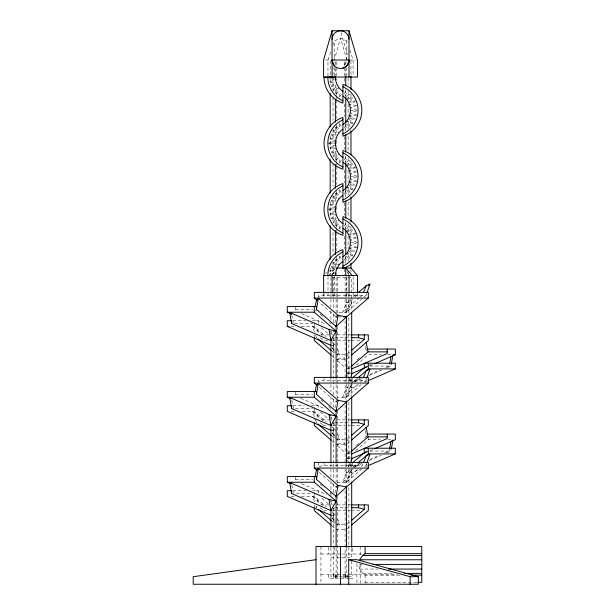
<?xml version="1.0" encoding="UTF-8"?>
<svg xmlns="http://www.w3.org/2000/svg" width="615" height="615" viewBox="0 0 615 615"><rect width="100%" height="100%" fill="white"/><g stroke="black" fill="none" stroke-linecap="round" stroke-linejoin="round"><path stroke-width="0.46" stroke-dasharray="3.08 2.31" d="M333.93 63.353L334.091 61.692M351.865 382.138L352.334 379.37M352.018 466.224L352.81 461.611M334.914 322.96L336.121 316.948L338.012 315.311M334.914 407.968L335.951 402.81M349.989 382.207L350.673 378.771M334.914 492.976L335.951 487.818M350.158 466.355L350.673 463.779M385.613 367.562L389.111 366.048L389.672 363.219M384.744 452.948L389.111 451.056L389.672 448.227M339.096 96.617L340.341 91.397M345.53 96.109L346.775 90.882M339.096 162.737L340.341 157.517M345.53 162.222L346.775 157.002M339.096 228.849L340.341 223.629M345.53 228.342L346.775 223.122M330.655 51.852L327.964 60.032L327.964 76.091M332.746 45.495L334.245 40.951L340.533 38.115L346.814 40.951L347.414 42.766M364.049 297.03L366.156 295.208L366.74 293.501M364.049 382.038L366.156 380.216L366.74 378.509M364.749 466.439L366.156 465.224L366.74 463.518M360.275 297.03L362.381 295.208L363.511 292.379M360.275 382.038L362.381 380.216L363.511 377.387M360.974 466.439L362.381 465.224L363.511 462.395M332.469 274.736L335.014 268.855M343.954 65.759L345.999 61.669M335.836 93.449L338.896 87.591L332.7 90.835M346.975 99.914L350.035 94.057M335.836 159.562L338.896 153.712M346.975 166.027L350.035 160.177M335.836 225.682L338.896 219.824M346.975 232.147L350.035 226.289M359.567 297.637L342.732 312.22L346.506 302.78L350.289 301.142L351.703 302.78L346.506 312.22L337.066 312.22M339.626 96.809L341.986 92.934M344.354 93.788L346.722 89.921M339.626 162.929L341.986 159.054M344.354 159.908L346.722 156.041M339.626 229.041L341.986 225.175M344.354 226.028L346.722 222.153M325.427 273.514L326.619 272.137M328.833 275.574L335.383 268.017L335.383 259.384M333.138 89.905L336.782 85.916M352.733 97.593L348.482 102.251L355.339 100.822M333.138 156.026L337.389 151.367M352.733 163.713L348.482 168.372L355.339 166.942M333.138 222.146L337.389 217.487M352.733 229.826L348.482 234.484L355.339 233.062M336.251 93.903L339.472 90.866M346.399 96.632L349.62 93.595M336.251 160.023L339.472 156.986M346.399 162.752L349.62 159.715M336.251 226.143L339.472 223.107M346.399 228.865L349.62 225.836M350.719 299.128L346.506 302.78L351.703 302.78M353.525 296.699L357.031 293.663M352.395 299.321L350.289 301.142L346.506 312.22L363.35 297.637M355.201 296.891L358.706 293.847M347.221 354.109L350.773 351.034M346.022 356.6L350.235 352.956M347.214 358.845L350.735 355.793M347.214 368.285L350.719 365.249M357.031 359.783L360.544 356.738M350.504 367.07L348.398 368.892L347.536 364.603M347.214 373.005L350.735 369.961M356.362 365.087L368.324 354.724L381.362 354.724M347.929 381.83L351.48 378.755M357.031 378.671L346.506 387.788L342.732 397.229L357.469 384.467M352.395 384.329L350.289 386.151L346.506 387.788L351.703 387.788L359.56 384.383M355.201 381.9L359.406 378.248M338.012 400.319L336.121 401.956L319.231 387.327M361.243 384.467L346.506 397.229L337.066 397.229M347.221 439.118L350.773 436.043M346.022 441.608L350.235 437.965M347.214 443.853L350.735 440.801M347.214 453.293L350.719 450.257M356.331 445.398L359.844 442.362M364.749 438.103L366.156 436.888L366.156 434.059M350.504 452.079L348.398 453.901L347.536 449.611M347.214 458.014L350.735 454.969M355.654 450.703L368.324 439.733L380.431 439.733M347.929 466.839L351.48 463.764M350.735 469.137L346.506 472.797L342.732 482.237L358.168 468.868M353.525 466.716L357.061 463.656M353.095 468.73L350.289 471.159L346.506 472.797L351.703 472.797L360.428 469.014M353.794 468.123L359.406 463.256M319.231 472.335L336.121 486.965L338.012 485.327M361.943 468.868L346.506 482.237L337.066 482.237M347.221 524.126L350.773 521.051M347.214 528.854L350.735 525.81M331.139 85.931L334.814 83.617M355.462 101.106L349.589 104.804L355.808 105.25M331.139 152.051L336.282 148.815L330.063 148.369M355.462 167.226L349.589 170.924L355.808 171.37M331.139 218.164L336.282 214.927L330.063 214.489M355.462 233.346L349.589 237.044L355.808 237.482M348.528 99.1L353.171 96.67M332.7 156.948L337.343 154.519M348.528 165.22L353.171 162.783M332.7 223.068L337.343 220.639M348.528 231.332L353.171 228.903M364.941 367.063L367.562 365.933M368.439 365.556L371.06 364.418M364.795 367.947L369.169 366.056M370.03 365.687L372.659 364.541M352.433 381.93L361.166 378.148M369.899 374.366L380.378 369.83M354.325 381.93L363.058 378.148M369.169 375.504L382.269 369.83M387.504 367.562L390.994 366.048L390.994 363.219M364.795 382.115L367.409 380.985M364.941 452.079L367.562 450.941M364.795 452.963L369.169 451.064M370.03 450.695L372.659 449.55M353.31 466.562L360.29 463.533M369.899 459.374L379.501 455.215M355.201 466.562L362.181 463.533M369.169 460.512L381.392 455.215M386.627 452.948L390.994 451.056L390.994 448.227M365.664 466.747L367.409 465.993M356.316 110.9L350.266 113.052L356.669 114.92M328.687 143.034L335.606 140.566L330.117 138.967M356.316 177.012L350.266 179.173L356.669 181.041M328.687 209.146L335.606 206.686L330.117 205.087M356.316 243.133L350.266 245.293L356.669 247.153M331.285 274.344L334.745 273.106M330.117 81.595L334.691 80.265M356.669 105.642L350.266 107.51L356.316 109.662M330.117 147.715L335.606 146.116L328.687 143.649M356.669 171.762L350.266 173.622L356.316 175.782M330.117 213.828L335.606 212.229L328.687 209.769M356.669 237.874L350.266 239.742L356.316 241.903M362.381 295.208L324.028 295.208L318.362 296.845L318.362 292.379M365.079 367.455L367.509 366.748M362.381 380.216L324.028 380.216L318.362 381.854L318.362 377.387M365.079 452.463L367.509 451.756M319.17 466.631L324.028 465.224L362.381 465.224M347.398 373.413L350.934 372.598M347.398 458.421L350.934 457.606M331.385 86.5L335.675 85.608M331.385 152.62L335.675 151.728M331.385 218.732L335.675 217.841M337.82 359.122L344.623 357.815L345.092 360.582M337.82 444.13L344.623 442.823L345.092 445.591M356.692 115.251L349.589 115.751L355.462 119.456M330.063 138.306L336.282 137.868M356.692 181.363L349.589 181.871L355.462 185.569M330.063 204.426L336.282 203.98M356.692 247.484L349.589 247.991L355.462 251.689M330.063 270.546L335.39 270.162M325.481 60.032L330.655 60.032M349.512 60.032L355.585 60.032M350.489 110.277L357.107 110.277M328.771 143.341L335.383 143.341M350.489 176.397L357.107 176.397M328.771 209.454L335.383 209.454M350.489 242.518L357.107 242.518M335.383 268.017L330.186 268.017L330.186 274.628M331.793 277.465L351.703 277.465L351.703 310.444M295.408 309.376L312.666 309.376M340.841 316.948L336.121 316.948L319.231 302.319M292.886 320.715L306.116 320.715M312.443 320.715L318.362 320.715L318.362 323.39M294.477 323.544L312.697 323.544M291.026 326.388L294.746 326.388M301.265 326.388L314.303 326.388L326.296 336.774M320.938 334.883L333.261 334.883M337.051 334.883L350.319 334.883M334.629 337.712L350.927 337.712M324.728 340.556L328.518 340.556M332.315 340.556L350.319 340.556M351.265 340.556L360.744 340.556M330.924 345.284L335.252 345.284M336.121 354.724L345.569 354.724M387.881 354.724L391.609 354.724M336.121 359.452L345.569 359.452M389.111 366.048L369.93 366.048L369.93 364.157M346.506 368.892L350.881 368.892M347.375 373.62L350.842 373.62M295.408 394.384L312.666 394.384M292.886 405.723L304.233 405.723M311.513 405.723L318.362 405.723L318.362 409.298M295.438 408.552L312.697 408.552M291.026 411.397L294.746 411.397M302.196 411.397L314.303 411.397L326.296 421.782M314.303 419.891L316.471 419.891M321.891 419.891L332.315 419.891M337.051 419.891L350.319 419.891M334.629 422.72L350.927 422.72M322.837 425.565L327.572 425.565M332.815 425.565L350.319 425.565M351.265 425.565L360.744 425.565M330.924 430.292L335.252 430.292M336.121 439.733L345.569 439.733M387.881 439.733L390.671 439.733M336.121 444.461L345.569 444.461M369.93 451.056L389.111 451.056M346.506 453.901L350.881 453.901M347.375 458.629L350.842 458.629M295.408 479.393L312.666 479.393M336.121 486.965L339.895 486.965M292.886 490.732L306.116 490.732M312.443 490.732L318.362 490.732L318.362 493.407M296.399 493.561L312.697 493.561M291.026 496.405L294.746 496.405M301.265 496.405L314.303 496.405L326.296 506.791M320.938 504.9L333.261 504.9M337.051 504.9L350.319 504.9M334.629 507.729L350.927 507.729M323.782 510.573L328.518 510.573M332.315 510.573L350.319 510.573M351.265 510.573L360.744 510.573M330.924 515.301L335.252 515.301M336.121 524.741L345.569 524.741M336.121 529.469L345.569 529.469M320.93 554.023L362.089 554.023M330.924 557.805L351.703 557.805L351.703 548.219M362.389 564.416L358.553 564.416L359.614 569.06L362.719 573.388L365.102 575.179L400.642 575.179M359.614 569.06L377.779 569.06M362.719 573.388L392.247 573.388M320.93 574.802L347.567 574.802M348.036 574.802L397.136 574.802M347.929 576.693L330.924 576.693L330.924 548.203M348.244 576.693L351.703 576.693L351.703 559.688M349.166 578.584L328.533 578.584L328.533 574.802M350.02 578.584L352.587 578.584L352.587 574.802M365.102 582.359L416.97 582.359M330.063 82.256L335.39 82.633M350.196 118.664L355.339 119.733M331.385 134.062L335.675 134.954M350.196 184.784L355.339 185.853M331.385 200.183L335.675 201.074M350.196 250.905L355.339 251.973M331.385 266.295L335.675 267.187M328.287 270.669L334.691 272.537M331.285 78.451L334.745 79.689M301.473 313.635L323.997 323.39M314.442 331.746L312.697 326.634L316.471 328.264L318.455 333.23M335.367 344.954L332.338 343.647L335.244 352.172M300.604 398.274L324.858 408.775M314.442 416.755L312.697 411.643L316.471 413.272L318.785 419.061M301.473 483.651L326.596 494.529M314.442 501.763L312.697 496.651L316.471 498.281L318.785 504.069M335.367 514.97L332.338 513.663L335.244 522.189M353.171 123.892L346.975 120.648L350.035 126.506M332.7 129.727L337.343 132.156M353.171 190.012L346.975 186.768L350.035 192.626M332.7 195.847L337.343 198.276M353.171 256.124L346.975 252.888L350.035 258.738M332.7 261.959L338.896 265.203L335.836 259.353M331.139 134.631L334.814 136.937M331.139 200.744L334.814 203.058M331.139 266.864L334.814 269.178M315.287 309.983L316.687 311.198M320.2 314.234L324.405 317.886M329.317 322.137L331.424 323.959M321.207 327.641L328.31 333.791M332.569 337.481L335.406 339.941M331.9 341.625L335.421 344.677M312.697 326.634L322.521 335.137M320.254 337.712L323.759 340.748M332.177 348.044L334.983 350.473M337.796 352.902L339.895 354.724L337.497 348.713M331.908 351.08L335.421 354.117M331.9 355.793L335.413 358.837M320.899 399.858L323.006 401.68M328.618 406.538L332.83 410.182M320.492 412.035L328.31 418.8M332.569 422.49L335.406 424.95M331.9 426.633L336.121 430.292L332.338 428.655L335.244 437.18M312.697 411.643L323.221 420.752M320.254 422.72L323.759 425.757M332.177 433.052L334.983 435.482M337.796 437.911L339.895 439.733L337.497 433.721M331.908 436.089L335.421 439.125M331.9 440.801L335.413 443.846M320.2 484.259L324.405 487.903M330.024 492.761L331.424 493.976M321.914 498.273L328.31 503.808M332.569 507.498L335.406 509.958M331.9 511.642L335.421 514.693M312.697 496.651L322.521 505.153M320.254 507.729L324.459 511.373M332.177 518.061L334.983 520.49M337.796 522.919L339.895 524.741L337.497 518.737M331.908 521.097L335.421 524.134M331.9 525.81L335.413 528.854M337.504 360.713L345.123 367.639M337.504 445.721L345.123 452.648M346.399 123.93L349.62 126.967M336.251 126.659L339.472 129.688M346.399 190.043L349.62 193.079M336.251 192.772L339.472 195.808M346.399 256.163L349.62 259.199M336.251 258.892L339.472 261.929M348.482 118.311L352.733 122.969M333.138 130.649L337.389 135.308M348.482 184.423L352.733 189.082M333.138 196.769L337.389 201.428M348.482 250.543L352.733 255.202M333.138 262.889L336.782 266.879M344.354 126.767L346.722 130.641M339.626 123.753L341.986 127.62M344.354 192.887L346.722 196.762M339.626 189.874L341.986 193.74M344.354 259.007L346.722 262.874M339.626 255.986L341.986 259.861M332.223 347.644L335.252 353.156M347.375 375.188L348.674 377.556M349.105 378.34L351.703 383.06M332.223 432.652L335.252 438.164M347.375 460.197L348.674 462.565M349.105 463.349L351.703 468.069M332.223 517.661L335.252 523.173M335.836 127.113L338.896 132.971M335.836 193.233L338.896 199.091M347.221 271.376L349.043 275.574M315.603 335.152L316.471 337.712L316.471 334.883M315.603 420.16L316.471 422.72L316.471 420.829M315.895 506.022L316.471 507.729L316.471 504.9M349.812 50.038L353.102 60.032L353.102 76.091M341.064 32.61L347.414 54.55M346.814 60.032L340.533 38.115L334.245 60.032L334.245 40.951M345.53 124.453L346.775 129.673M339.096 123.946L340.341 129.165M345.53 190.573L346.775 195.793M339.096 190.066L340.341 195.286M345.53 256.693L346.775 261.913M339.096 256.178L340.341 261.398M330.924 331.116L332.123 337.128M331.093 416.978L332.123 422.136M330.924 501.133L331.954 506.283M291.794 314.926L292.786 319.885M292.955 320.715L293.378 322.837M291.794 399.935L292.786 404.893M292.955 405.723L293.524 408.552M291.794 484.943L292.786 489.901M292.955 490.732L293.378 492.853M365.21 346.337L366.002 350.957M365.056 430.423L366.156 436.888M368.324 437.842L368.324 439.733M366.156 293.317L366.156 295.208M366.156 349.051L366.156 350.934M366.156 377.387L366.156 380.216M366.156 463.333L366.156 465.224M365.102 575.179L365.102 583.343M360.19 546.466L360.19 556.859M360.19 564.416L360.19 583.304M357.507 293.524L357.507 296.353M356.915 563.471L356.915 583.304M353.148 276.519L353.148 296.353M352.457 548.357L352.457 554.023M351.703 378.517L351.703 395.776M351.703 463.848L351.703 480.146M350.965 60.785L350.965 75.176M350.965 94.364L350.965 104.919M350.965 115.474L350.965 126.029M350.965 160.561L350.965 171.116M350.965 181.671L350.965 192.226M350.965 226.766L350.965 237.321M350.965 247.868L350.965 258.423M350.965 269.908L350.965 271.799M349.043 293.524L349.043 296.353M348.874 293.786L348.874 312.989M348.874 317.786L348.874 398.435M348.874 402.272L348.874 462.757M348.874 463.718L348.874 482.921M348.874 487.718L348.874 557.805M348.128 78.043L348.128 84.755M348.128 91.474L348.128 99.138M348.128 103.935L348.128 116.404M348.128 121.193L348.128 128.866M348.128 136.538L348.128 150.921M348.128 157.632L348.128 165.304M348.128 170.101L348.128 182.563M348.128 187.36L348.128 195.032M348.128 201.743L348.128 217.08M348.128 223.799L348.128 231.463M348.128 236.26L348.128 248.729M348.128 253.518L348.128 261.19M348.128 271.738L348.128 274.613M347.39 574.802L347.39 578.584M346.814 40.951L346.814 62.861M346.814 67.589L346.814 76.091M346.86 276.519L346.86 298.244M346.506 277.465L346.506 315.241M346.506 378.271L346.506 400.573M346.506 463.718L346.506 486.019M346.506 548.203L346.506 576.693M345.768 61.746L345.768 64.621M345.768 68.465L345.768 75.176M345.768 89.567L345.768 96.286M345.768 124.107L345.768 130.826M345.768 155.764L345.768 162.483M345.768 190.304L345.768 197.023M345.768 221.969L345.768 228.68M345.768 256.509L345.768 263.22M345.753 574.802L345.753 578.584M345.407 574.802L345.407 578.584M345.092 277.465L345.092 292.825M345.092 293.786L345.092 314.903M345.092 320.669L345.092 400.35M345.092 405.154L345.092 462.757M345.092 463.718L345.092 484.835M345.092 490.601L345.092 576.693M344.884 574.802L344.884 578.584M344.354 61.746L344.354 66.543M344.354 67.496L344.354 82.841M344.354 103.935L344.354 116.404M344.354 136.538L344.354 148.999M344.354 170.101L344.354 182.563M344.354 202.696L344.354 215.165M344.354 236.26L344.354 248.729M344.354 268.863L344.354 274.613M343.247 574.802L343.247 578.584M337.873 574.802L337.873 578.584M337.535 277.465L337.535 292.825M337.535 293.786L337.535 312.989M337.535 326.427L337.535 398.435M337.535 410.912L337.535 462.757M337.535 463.718L337.535 483.874M337.535 496.359L337.535 576.693M336.797 61.746L336.797 66.543M336.797 67.496L336.797 79.965M336.797 87.638L336.797 95.31M336.797 96.263L336.797 99.138M336.797 100.099L336.797 118.318M336.797 125.029L336.797 132.702M336.797 140.374L336.797 146.124M336.797 153.796L336.797 161.468M336.797 162.429L336.797 165.304M336.797 166.265L336.797 184.485M336.797 191.196L336.797 198.868M336.797 206.532L336.797 212.29M336.797 219.962L336.797 227.635M336.797 228.588L336.797 231.463M336.797 232.424L336.797 250.643M336.797 257.354L336.797 265.027M336.797 272.699L336.797 274.613M336.236 574.802L336.236 578.584M336.121 277.465L336.121 292.825M336.121 293.786L336.121 317.786M336.121 379.232L336.121 396.514M336.121 400.065L336.121 402.272M336.121 463.718L336.121 481.96M336.121 485.796L336.121 487.718M336.121 548.203L336.121 576.693M335.713 574.802L335.713 578.584M335.383 61.746L335.383 67.504M335.383 68.465L335.383 75.176M335.383 84.77L335.383 93.403M335.383 126.982L335.383 135.623M335.383 150.967L335.383 159.608M335.383 193.187L335.383 201.82M335.383 217.172L335.383 225.805M335.367 574.802L335.367 578.584M334.606 547.412L334.606 554.023M334.245 67.589L334.245 76.091M334.291 276.519L334.291 296.353M333.761 277.465L333.761 292.825M333.761 293.786L333.761 310.106M333.761 313.95L333.761 322.591M333.761 337.95L333.761 395.553M333.761 399.389L333.761 407.076M333.761 422.436L333.761 462.757M333.761 463.718L333.761 480.038M333.761 483.874L333.761 492.515M333.761 507.882L333.73 578.584M333.545 574.802L333.545 578.584M333.015 66.543L333.015 90.513M333.015 97.224L333.015 120.24M333.015 129.827L333.015 156.671M333.015 163.382L333.015 186.399M333.015 195.985L333.015 222.838M333.015 232.424L333.015 252.565M333.015 262.151L333.015 274.613M332.108 293.524L332.108 296.353M330.924 277.465L330.924 292.825M330.924 293.786L330.924 307.223M330.924 311.067L330.924 319.708M330.924 331.224L330.924 334.106M330.924 379.232L330.924 391.709M330.924 396.514L330.924 405.154M330.924 416.67L330.924 418.592M330.924 463.718L330.924 477.155M330.924 480.999L330.924 492.515M330.924 493.476L330.924 503.078M330.186 60.785L330.186 75.176M330.186 79.012L330.186 84.77M330.186 135.623L330.186 150.967M330.186 201.82L330.186 217.172M328.656 547.412L328.656 554.023M328.003 276.519L328.003 296.353M324.028 293.317L324.028 295.208M324.028 378.325L324.028 380.216M324.028 463.333L324.028 465.224M323.644 293.524L323.644 296.353M320.93 546.466L320.93 583.304M318.362 462.395L318.362 466.862M314.303 322.606L314.303 326.388M314.303 334.883L314.303 336.774M314.303 407.614L314.303 411.397M314.303 492.623L314.303 496.405M314.303 504.9L314.303 506.791M295.408 306.547L295.408 311.013M295.408 391.555L295.408 396.022M295.408 476.563L295.408 481.03M350.289 386.151L346.506 397.229L351.703 387.788L350.289 386.151M350.289 471.159L346.506 482.237L351.703 472.797L350.289 471.159"/><path stroke-width="0.92" d="M334.545 66.02L332.354 62.223L332.062 60.032L348.997 60.032C348.974 63.776 346.33 67.219 342.724 68.211M343.677 316.948L346.506 316.948L336.121 326.388L316.471 309.376L318.362 298.298L338.012 315.311L346.506 316.948L368.324 298.052L368.324 292.379L314.303 292.379L314.303 298.052L317.125 300.489M346.506 401.956L336.121 411.397L316.471 394.384L318.362 383.306L338.012 400.319L346.506 401.956L368.324 383.06L368.324 377.387L314.303 377.387L314.303 383.06L317.125 385.497M336.121 326.388L338.012 315.311M346.506 486.965L336.121 496.405L316.471 479.393L318.362 468.315L338.012 485.327L346.506 486.965L368.324 468.069L368.324 462.395L314.303 462.395L314.303 468.069L317.125 470.506M336.121 411.397L338.012 400.319M336.121 496.405L338.012 485.327M391.309 364.203L392.885 354.97M391.471 448.289L392.885 439.979M315.149 306.547L316.471 299.928L318.362 298.298M315.149 391.555L316.471 384.936L318.362 383.306M315.149 476.563L316.471 469.945L318.362 468.315M350.842 377.91L351.703 373.62L364.803 367.947M350.842 462.918L351.703 458.629L364.803 452.955M389.672 363.219L390.994 356.6M389.672 448.227L390.994 441.608L392.255 440.524M332.062 30.75L323.598 60.032L323.598 77.029L357.469 77.029L357.469 60.032L348.997 30.75L332.062 30.75L332.062 77.029M367.024 292.648L369.93 284.13L366.156 285.76L358.437 292.448M367.024 377.656L369.93 369.138L366.156 370.768L363.511 377.387M367.024 462.665L369.93 454.147L366.156 455.776L363.511 462.395M363.511 292.379L366.156 285.76M333.522 331.116L336.121 331.116L329.033 329.479L289.742 312.466L291.633 323.544L330.924 340.556L336.121 331.116L314.303 312.22L287.297 312.22L287.297 306.547L316.471 306.547L316.471 309.376M336.121 416.124L329.033 414.487L289.742 397.474L291.633 408.552L330.924 425.565L336.121 416.124L314.303 397.229L287.297 397.229L287.297 391.555L316.471 391.555L316.471 394.384M336.121 501.133L329.033 499.495L289.742 482.483L291.633 493.561L330.924 510.573L336.121 501.133L314.303 482.237L287.297 482.237L287.297 476.563L316.471 476.563L316.471 479.393M421.775 553.654L365.102 553.654L362.719 555.445L359.614 559.773L421.775 559.773M368.531 285.345L369.93 284.13M351.48 350.419L364.264 339.349L364.264 334.883M351.419 355.193L368.324 340.556L368.324 334.883L351.08 334.883M351.203 366.463L368.047 351.88L387.219 351.88M352.195 378.14L364.264 367.685L364.264 363.219L395.33 363.219L395.33 368.892L368.285 380.608M357.738 378.064L368.324 368.892L395.33 368.892M351.48 435.428L364.264 424.358L364.264 419.891M351.419 440.202L368.324 425.565L368.324 419.891L351.08 419.891M351.203 451.471L368.047 436.888L387.219 436.888M352.902 462.534L364.264 452.694L364.264 448.227L395.33 448.227L395.33 453.901L368.285 465.616M357.738 463.072L368.324 453.901L395.33 453.901M351.48 520.436L364.264 509.366L364.264 504.9M351.434 525.202L368.324 510.573L368.324 504.9L351.08 504.9M342.939 124.445C352.849 118.288 352.849 102.275 342.939 96.109M342.939 129.173C333.023 135.331 333.023 151.344 342.939 157.509M342.939 190.565C352.849 184.4 352.849 168.395 342.939 162.229M342.939 195.286C333.023 201.451 333.023 217.464 342.939 223.622M342.939 256.686C352.849 250.52 352.849 234.507 342.939 228.35M342.939 261.406C338.296 264.535 335.398 269.977 335.383 275.574L335.383 273.683M342.939 119.725L338.68 122.201A26.007 26.007 0 0 0 342.939 166.949M342.939 185.845L338.68 188.321A26.007 26.007 0 0 0 342.939 233.07M351.703 368.892L387.219 353.517L387.219 349.051M374.389 363.796L395.33 354.724L395.33 349.051L367.478 349.051M351.703 453.901L387.219 438.526L387.219 434.059M374.389 448.804L395.33 439.733L395.33 434.059L366.878 434.059M316.018 559.688L193.225 576.693L193.225 584.25L418.315 584.25L418.315 576.693L356.915 559.688L348.736 559.688L348.736 584.25M336.32 268.017L350.965 268.017L357.507 275.574L357.507 292.579M357.507 275.574L323.644 275.574L323.644 292.579M314.303 298.052L368.324 298.052M291.633 323.544L291.633 320.715L287.297 320.715L287.297 326.388L289.158 326.388M351.888 337.712L358.599 337.712L364.264 339.349M393.469 354.724L395.33 354.724M314.303 383.06L368.324 383.06M351.888 422.72L358.599 422.72L364.264 424.358M314.303 468.069L368.324 468.069M351.888 507.729L358.599 507.729L364.264 509.366M362.719 555.445L421.775 555.445M372.921 564.416L421.775 564.416M388.303 569.06L421.775 569.06M404.624 573.388L421.775 573.388M411.204 575.179L421.775 575.179M348.736 559.688L410.136 576.693L418.315 576.693M417.931 582.359L421.775 582.359L421.775 546.466L316.018 546.466L316.018 584.25M329.555 77.836L327.826 77.221A26.007 26.007 0 0 0 342.939 100.837M287.297 312.22L291.664 314.111L289.742 312.466M287.297 326.388L330.924 345.284M287.297 397.229L290.787 398.743M330.924 430.292L287.297 411.397L287.297 405.723L291.633 405.723L291.633 408.552M287.297 482.237L289.919 483.375M330.924 515.301L287.297 496.405L287.297 490.732L291.633 490.732L291.633 493.561M342.939 86.669L347.198 89.144A26.007 26.007 0 0 1 342.939 133.893M342.939 152.781L347.198 155.264A26.007 26.007 0 0 1 342.939 200.013M342.939 218.902L347.198 221.377A26.007 26.007 0 0 1 342.939 266.126M342.939 91.389C338.296 88.26 335.398 82.817 335.383 77.221L324.043 77.221A27.175 27.175 0 0 0 342.939 103.105L342.939 84.401A27.175 27.175 0 0 1 342.939 136.161L342.939 117.457A27.175 27.175 0 0 0 342.939 169.217L342.939 150.521A27.175 27.175 0 0 1 342.939 202.281L342.939 183.578A27.175 27.175 0 0 0 342.939 235.337L342.939 216.634A27.175 27.175 0 0 1 342.939 268.394L342.939 249.698A27.175 27.175 0 0 0 324.043 275.574M317.878 338.927L331.208 350.473M331.193 355.186L314.303 340.556L314.303 337.72M330.293 415.579L329.033 414.487L330.924 425.565M317.878 423.935L331.208 435.482M331.193 440.194L314.303 425.565L314.303 422.728M289.742 482.483L291.003 483.575M318.578 509.551L331.208 520.49M331.193 525.202L314.303 510.573L314.303 507.736M352.31 275.574L345.768 268.017L345.768 275.574M366.156 342.432L368.047 351.88M366.156 427.44L368.047 436.888M329.033 329.479L330.924 340.556M329.033 499.495L330.924 510.573M410.136 576.693L410.136 584.25M368.324 363.219L368.324 368.892M368.324 448.227L368.324 453.901M365.102 546.466L365.102 553.654M358.599 334.883L358.599 337.712M358.599 419.891L358.599 422.72M358.599 504.9L358.599 507.729M351.703 312.366L351.703 374.681M351.703 396.737L351.703 460.012M351.703 482.06L351.703 547.258M350.965 76.137L350.965 89.567M350.965 130.826L350.965 154.811M350.965 197.023L350.965 221.969M350.965 263.22L350.965 268.017M348.997 30.75L348.997 77.029M349.043 275.574L349.043 292.579M346.506 316.202L346.506 377.556M346.506 401.526L346.506 462.887M346.506 486.857L346.506 547.258M345.768 76.137L345.768 85.731M345.768 97.247L345.768 123.146M345.768 134.662L345.768 151.928M345.768 163.444L345.768 189.343M345.768 200.859L345.768 218.133M345.768 229.641L345.768 254.587M340.556 546.466L340.556 584.25M336.121 325.466L336.121 378.271M336.121 409.951L336.121 462.757M336.121 495.398L336.121 547.242M335.383 76.137L335.383 79.012M335.383 99.161L335.383 122.185M335.383 141.373L335.383 145.217M335.383 164.405L335.383 188.39M335.383 208.539L335.383 211.414M335.383 230.602L335.383 254.587M332.108 275.574L332.108 292.579M330.924 338.911L330.924 378.271M330.924 424.35L330.924 462.757M330.924 509.797L330.924 547.242M330.186 76.137L330.186 78.059M330.186 93.403L330.186 126.982M330.186 159.608L330.186 193.187M330.186 225.805L330.186 259.384M314.303 306.547L314.303 312.22M314.303 391.555L314.303 397.229M314.303 476.563L314.303 482.237M327.826 275.574A26.007 26.007 0 0 1 342.939 251.958M332.062 39.252A8.464 8.464 0 0 1 340.533 30.781A8.464 8.464 0 0 1 348.997 39.252M348.997 60.032A8.464 8.464 0 0 1 340.533 68.496A8.464 8.464 0 0 1 332.062 60.032"/></g></svg>
